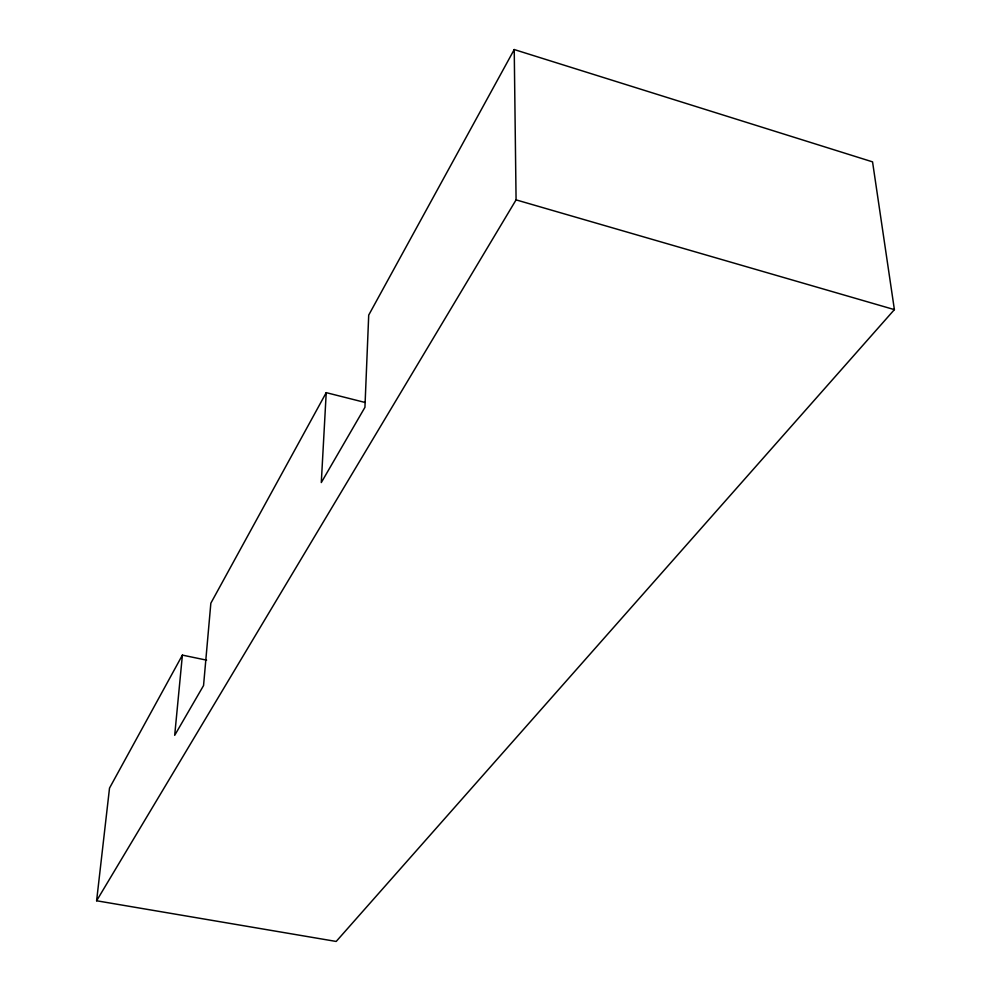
<?xml version="1.0" encoding="UTF-8"?>
<svg xmlns="http://www.w3.org/2000/svg" width="991" height="991" viewBox="0 0 991 991"><rect width="100%" height="100%" fill="white"/><g stroke="black" fill="none" stroke-linecap="round" stroke-linejoin="round"><path stroke-width="1.49" d="M365.06 402.457L326.225 392.647L321.295 482.555L364.936 407.313L368.714 315.088L514.23 49.55L872.551 161.867L894.39 309.626L336.197 941.45L96.61 900.769L109.518 788.105L182.394 655.113L206.599 660.155M182.394 655.113L174.689 735.334L203.551 685.549L210.848 603.197L326.225 392.647M96.61 900.769L516.076 199.872L514.23 49.55M516.076 199.872L894.39 309.626"/></g></svg>
